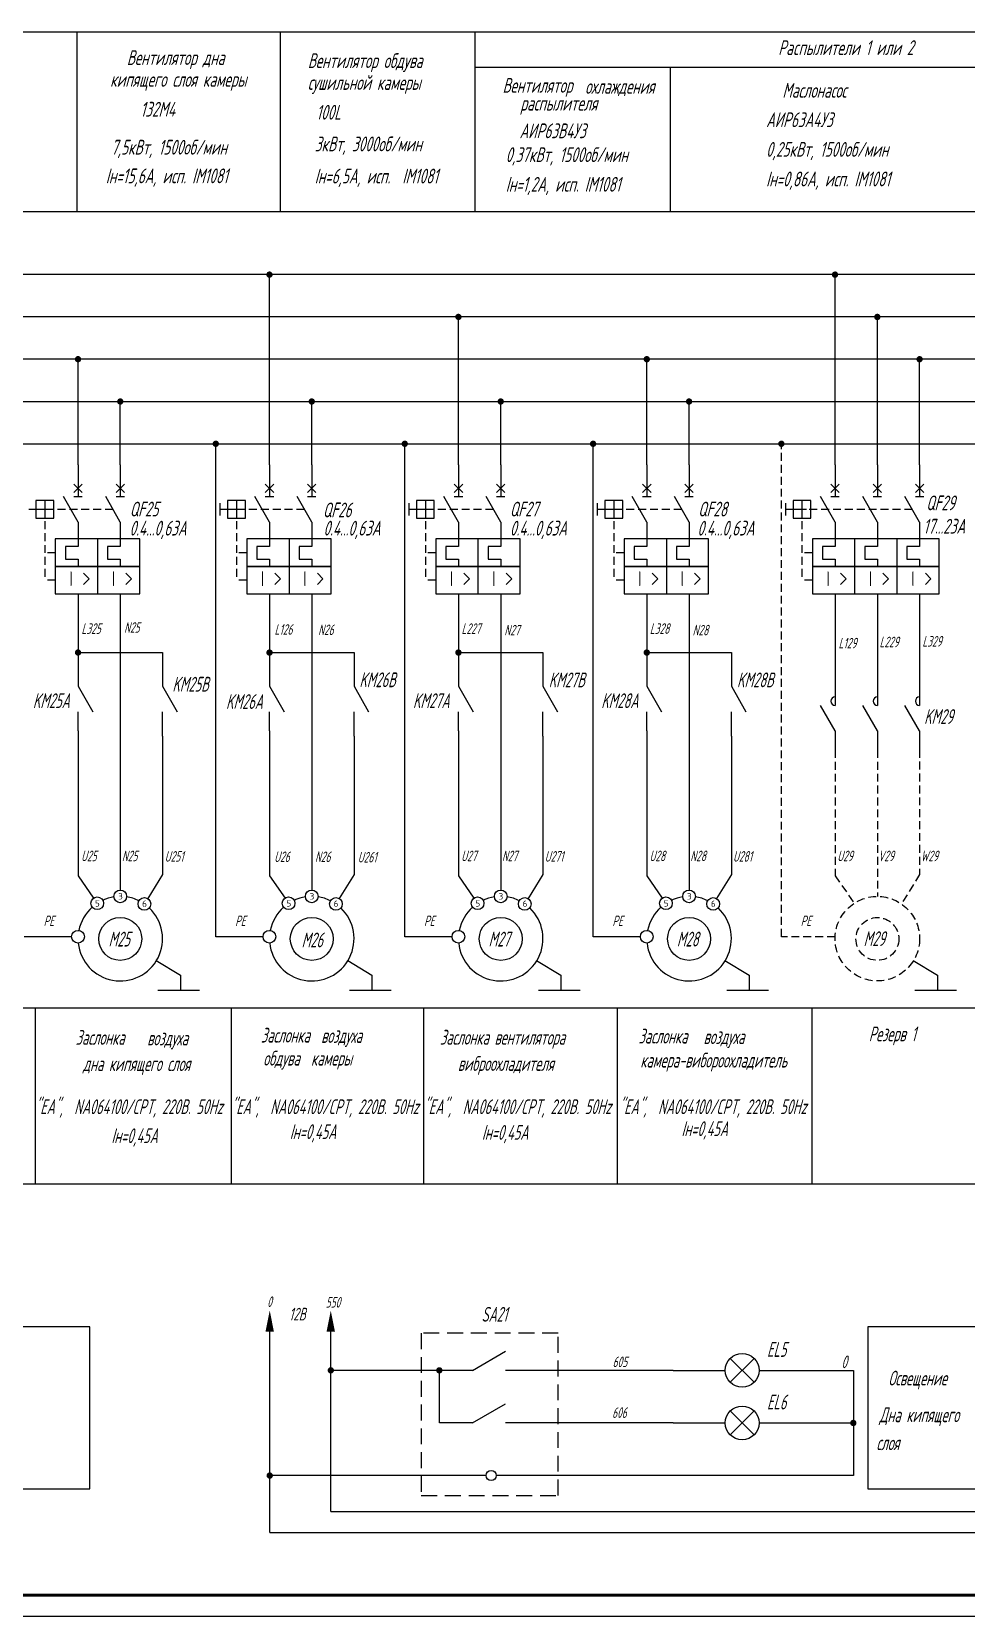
# Model space of a CAD drawing. Header units: millimetres. Extents: x 14016 to 19364, y 4274 to 5404.
# Drawn here: x 15629.6 to 15850.7, y 4273.6 to 4648.3 of the extents above; entities that cross this region are included whole.
import ezdxf

# ---------------------------------------------------------------- set-up
doc = ezdxf.new("R2010")
doc.units = ezdxf.units.MM
doc.header["$LTSCALE"] = 15
for name, pattern in [('HIDDEN', [0.375, 0.25, -0.125]), ('HIDDEN2', [0.1875, 0.125, -0.0625]), ('K5LT_BASIC', [0])]:
    doc.linetypes.add(name, pattern=pattern)
doc.layers.add('0.35 TEXT', color=7, linetype='Continuous', lineweight=35)
doc.layers.add('LWT 0.6', color=7, linetype='Continuous', lineweight=50)
doc.layers.add('ШТРИХОВАЯ', color=7, linetype='HIDDEN')
doc.layers.add('ШТРИХОВАЯ 2', color=7, linetype='HIDDEN2')
doc.styles.add('33', font='gost.shx', dxfattribs={"width": 0.7, "oblique": 15, "height": 3.5})
doc.styles.add('34', font='gost.shx', dxfattribs={"width": 0.8, "oblique": 15, "height": 3.5})
doc.styles.add('OPIS', font='TXT.SHX', dxfattribs={"height": 1.5})

# ---------------------------------------------------------------- blocks, each defined once
blk = doc.blocks.new('Контактор 3 ф')
at = {"linetype": 'K5LT_BASIC'}
for p, q in [((0, 0), (0, -4.5)), ((10, 0), (10, -4.5)), ((20, 0), (20, -4.5)), ((0, -10.5), (-3.46, -4.5)), ((10, -10.5), (6.54, -4.5)), ((20, -10.5), (16.54, -4.5)), ((0, -10.5), (0, -15)), ((10, -10.5), (10, -15)), ((20, -10.5), (20, -15))]:
    blk.add_line(p, q, dxfattribs=at)
for centre in [(0, -3.5), (10, -3.5), (20, -3.5)]:
    blk.add_arc(centre, 1, 90, 270, dxfattribs=at)
blk = doc.blocks.new('QF+KK')
for p, q in [((0, 0), (0, -7.5)), ((10, 0), (10, -7.5)), ((20, 0), (20, -7.5)), ((-1, -6.54), (1, -4.54)), ((-1, -4.54), (1, -6.54)), ((9, -6.54), (11, -4.54)), ((9, -4.54), (11, -6.54)), ((19, -6.54), (21, -4.54)), ((19, -4.54), (21, -6.54)), ((-11.63, -11.98), (-11.63, -9.02)), ((-9.6, -10.5), (-11.63, -10.5)), ((-6.78, -10.5), (-9.95, -10.5)), ((-7.83, -8.38), (-7.83, -12.62)), ((0, -13.5), (-3.46, -7.5)), ((-1, -7.5), (1, -7.5)), ((10, -13.5), (6.54, -7.5)), ((9, -7.5), (11, -7.5)), ((20, -13.5), (16.54, -7.5)), ((19, -7.5), (21, -7.5)), ((0, -13.5), (0, -18)), ((10, -13.5), (10, -18)), ((20, -13.5), (20, -18)), ((0, -18), (0, -19.25)), ((4.62, -17.5), (4.62, -24)), ((10, -18), (10, -19.25)), ((14.62, -17.5), (14.62, -24)), ((20, -18), (20, -19.25)), ((0, -19.25), (-3, -19.25)), ((-3, -19.25), (-3, -22.25)), ((-3, -22.25), (0, -22.25)), ((0, -22.25), (0, -24)), ((10, -19.25), (7, -19.25)), ((7, -19.25), (7, -22.25)), ((7, -22.25), (10, -22.25)), ((10, -22.25), (10, -24)), ((20, -19.25), (17, -19.25)), ((17, -19.25), (17, -22.25)), ((17, -22.25), (20, -22.25)), ((20, -22.25), (20, -24)), ((1.29, -25.61), (2.6, -26.93)), ((4.62, -24), (4.62, -30.5)), ((11.31, -25.61), (12.63, -26.93)), ((14.62, -24), (14.62, -30.5)), ((21.37, -25.61), (22.68, -26.93)), ((2.6, -26.93), (1.29, -28.24)), ((12.63, -26.93), (11.31, -28.24)), ((22.68, -26.93), (21.37, -28.24)), ((0, -30.5), (0, -38)), ((10, -30.5), (10, -38)), ((20, -30.5), (20, -38))]:
    blk.add_line(p, q)
for points in [[(-9.95, -12.62), (-5.71, -12.62), (-5.71, -8.38), (-9.95, -8.38)], [(-5.38, -24), (24.62, -24), (24.62, -17.5), (-5.38, -17.5)], [(-5.38, -30.5), (24.62, -30.5), (24.62, -24), (-5.38, -24)]]:
    blk.add_lwpolyline(points, close=True)
at = {"layer": 'ШТРИХОВАЯ 2'}
for p, q in [((18.27, -10.5), (-7.83, -10.5)), ((-7.83, -10.5), (-7.83, -27.25)), ((-5.38, -20.75), (-7.83, -20.75)), ((-5.38, -27.25), (-7.83, -27.25))]:
    blk.add_line(p, q, dxfattribs=at)
at = {"layer": '0.35 TEXT', "style": '34', "width": 0.75}
for p in [(-2, -28.65), (8.03, -28.65), (18.08, -28.65)]:
    blk.add_text('I ', height=3.5, dxfattribs=at).set_placement(p)

msp = doc.modelspace()

# ---------------------------------------------------------------- linework, layer by layer
for p, q in [((15274.54, 4648.25, -0.02), (16440.32, 4648.25, -0.02)), ((15640.34, 4648.25, -0.02), (15640.34, 4605.73, -0.02)), ((15688.45, 4648.25, -0.02), (15688.45, 4605.73, -0.02)), ((15734.47, 4648.25, -0.02), (15734.47, 4605.73, -0.02)), ((15734.47, 4639.86, -0.02), (15932.95, 4639.86, -0.02)), ((15780.66, 4639.86, -0.02), (15780.66, 4605.73, -0.02)), ((15274.54, 4605.73, -0.02), (16440.32, 4605.73, -0.02)), ((16345.44, 4590.81, -0.02), (15242.36, 4590.81, -0.02)), ((16455.42, 4590.81, -0.02), (15302.16, 4590.81, -0.02)), ((15685.9, 4545.81, -0.02), (15685.9, 4590.81, -0.02)), ((15819.7, 4545.81, -0.02), (15819.69, 4590.81, -0.02)), ((16345.44, 4580.81, -0.02), (15242.36, 4580.81, -0.02)), ((16455.42, 4580.81, -0.02), (15302.16, 4580.81, -0.02)), ((15730.6, 4545.81, -0.02), (15730.59, 4580.81, -0.02)), ((15829.7, 4545.81, -0.02), (15829.7, 4580.81, -0.02)), ((16345.44, 4570.81, -0.02), (15242.36, 4570.81, -0.02)), ((16455.42, 4570.81, -0.02), (15302.16, 4570.81, -0.02)), ((15640.61, 4545.81, -0.02), (15640.6, 4570.81, -0.02)), ((15775.16, 4545.81, -0.02), (15775.15, 4570.81, -0.02)), ((15775.16, 4545.81, -0.02), (15775.15, 4570.81, -0.02)), ((15839.7, 4545.81, -0.02), (15839.7, 4570.81, -0.02)), ((15242.36, 4560.81, -0.02), (16345.44, 4560.81, -0.02)), ((15302.16, 4560.81, -0.02), (16455.42, 4560.81, -0.02)), ((15650.61, 4545.81, -0.02), (15650.61, 4560.81, -0.02)), ((15695.9, 4545.81, -0.02), (15695.9, 4560.81, -0.02)), ((15740.6, 4545.81, -0.02), (15740.6, 4560.81, -0.02)), ((15785.16, 4545.81, -0.02), (15785.16, 4560.81, -0.02)), ((15785.16, 4545.81, -0.02), (15785.16, 4560.81, -0.02)), ((15242.36, 4550.81, -0.02), (16343.19, 4550.81, -0.02)), ((15312.99, 4550.81, -0.02), (16455.42, 4550.81, -0.02)), ((15673.2, 4434.26, -0.02), (15673.2, 4551.19, -0.02)), ((15717.9, 4434.26, -0.02), (15717.9, 4551.19, -0.02)), ((15762.45, 4434.26, -0.02), (15762.45, 4551.19, -0.02)), ((15762.45, 4434.26, -0.02), (15762.45, 4551.19, -0.02)), ((15640.61, 4545.81, -0.02), (15640.61, 4538.31, -0.02)), ((15640.61, 4545.81, -0.02), (15640.61, 4538.31, -0.02)), ((15650.61, 4545.81, -0.02), (15650.61, 4538.31, -0.02)), ((15650.61, 4545.81, -0.02), (15650.61, 4538.31, -0.02)), ((15685.9, 4545.81, -0.02), (15685.9, 4538.31, -0.02)), ((15685.9, 4545.81, -0.02), (15685.9, 4538.31, -0.02)), ((15695.9, 4545.81, -0.02), (15695.9, 4538.31, -0.02)), ((15695.9, 4545.81, -0.02), (15695.9, 4538.31, -0.02)), ((15730.6, 4545.81, -0.02), (15730.6, 4538.31, -0.02)), ((15730.6, 4545.81, -0.02), (15730.6, 4538.31, -0.02)), ((15740.6, 4545.81, -0.02), (15740.6, 4538.31, -0.02)), ((15740.6, 4545.81, -0.02), (15740.6, 4538.31, -0.02)), ((15775.16, 4545.81, -0.02), (15775.16, 4538.31, -0.02)), ((15775.16, 4545.81, -0.02), (15775.16, 4538.31, -0.02)), ((15775.16, 4545.81, -0.02), (15775.16, 4538.31, -0.02)), ((15775.16, 4545.81, -0.02), (15775.16, 4538.31, -0.02)), ((15785.16, 4545.81, -0.02), (15785.16, 4538.31, -0.02)), ((15785.16, 4545.81, -0.02), (15785.16, 4538.31, -0.02)), ((15785.16, 4545.81, -0.02), (15785.16, 4538.31, -0.02)), ((15785.16, 4545.81, -0.02), (15785.16, 4538.31, -0.02)), ((15819.7, 4545.81, -0.02), (15819.7, 4538.31, -0.02)), ((15829.7, 4545.81, -0.02), (15829.7, 4538.31, -0.02)), ((15839.7, 4545.81, -0.02), (15839.7, 4538.31, -0.02)), ((15640.61, 4532.31, -0.02), (15637.15, 4538.31, -0.02)), ((15639.61, 4539.27, -0.02), (15641.61, 4541.27, -0.02)), ((15639.61, 4541.27, -0.02), (15641.61, 4539.27, -0.02)), ((15639.61, 4538.31, -0.02), (15641.61, 4538.31, -0.02)), ((15650.61, 4532.31, -0.02), (15647.15, 4538.31, -0.02)), ((15649.61, 4539.27, -0.02), (15651.61, 4541.27, -0.02)), ((15649.61, 4541.27, -0.02), (15651.61, 4539.27, -0.02)), ((15649.61, 4538.31, -0.02), (15651.61, 4538.31, -0.02)), ((15685.9, 4532.31, -0.02), (15682.44, 4538.31, -0.02)), ((15684.9, 4539.27, -0.02), (15686.9, 4541.27, -0.02)), ((15684.9, 4541.27, -0.02), (15686.9, 4539.27, -0.02)), ((15684.9, 4538.31, -0.02), (15686.9, 4538.31, -0.02)), ((15695.9, 4532.31, -0.02), (15692.44, 4538.31, -0.02)), ((15694.9, 4539.27, -0.02), (15696.9, 4541.27, -0.02)), ((15694.9, 4541.27, -0.02), (15696.9, 4539.27, -0.02)), ((15694.9, 4538.31, -0.02), (15696.9, 4538.31, -0.02)), ((15730.6, 4532.31, -0.02), (15727.14, 4538.31, -0.02)), ((15729.6, 4539.27, -0.02), (15731.6, 4541.27, -0.02)), ((15729.6, 4541.27, -0.02), (15731.6, 4539.27, -0.02)), ((15729.6, 4538.31, -0.02), (15731.6, 4538.31, -0.02)), ((15740.6, 4532.31, -0.02), (15737.14, 4538.31, -0.02)), ((15739.6, 4539.27, -0.02), (15741.6, 4541.27, -0.02)), ((15739.6, 4541.27, -0.02), (15741.6, 4539.27, -0.02)), ((15739.6, 4538.31, -0.02), (15741.6, 4538.31, -0.02)), ((15775.16, 4532.31, -0.02), (15771.7, 4538.31, -0.02)), ((15775.16, 4532.31, -0.02), (15771.7, 4538.31, -0.02)), ((15774.16, 4539.27, -0.02), (15776.16, 4541.27, -0.02)), ((15774.16, 4541.27, -0.02), (15776.16, 4539.27, -0.02)), ((15774.16, 4539.27, -0.02), (15776.16, 4541.27, -0.02)), ((15774.16, 4541.27, -0.02), (15776.16, 4539.27, -0.02)), ((15774.16, 4538.31, -0.02), (15776.16, 4538.31, -0.02)), ((15774.16, 4538.31, -0.02), (15776.16, 4538.31, -0.02)), ((15785.16, 4532.31, -0.02), (15781.7, 4538.31, -0.02)), ((15785.16, 4532.31, -0.02), (15781.7, 4538.31, -0.02)), ((15784.16, 4539.27, -0.02), (15786.16, 4541.27, -0.02)), ((15784.16, 4541.27, -0.02), (15786.16, 4539.27, -0.02)), ((15784.16, 4539.27, -0.02), (15786.16, 4541.27, -0.02)), ((15784.16, 4541.27, -0.02), (15786.16, 4539.27, -0.02)), ((15784.16, 4538.31, -0.02), (15786.16, 4538.31, -0.02)), ((15784.16, 4538.31, -0.02), (15786.16, 4538.31, -0.02)), ((15631.01, 4535.31, -0.02), (15628.98, 4535.31, -0.02)), ((15633.83, 4535.31, -0.02), (15630.66, 4535.31, -0.02)), ((15632.78, 4537.43, -0.02), (15632.78, 4533.2, -0.02)), ((15674.27, 4533.83, -0.02), (15674.27, 4536.8, -0.02)), ((15676.31, 4535.31, -0.02), (15674.27, 4535.31, -0.02)), ((15679.13, 4535.31, -0.02), (15675.95, 4535.31, -0.02)), ((15678.07, 4537.43, -0.02), (15678.07, 4533.2, -0.02)), ((15718.97, 4533.83, -0.02), (15718.97, 4536.8, -0.02)), ((15721.01, 4535.31, -0.02), (15718.97, 4535.31, -0.02)), ((15723.83, 4535.31, -0.02), (15720.65, 4535.31, -0.02)), ((15722.77, 4537.43, -0.02), (15722.77, 4533.2, -0.02)), ((15763.53, 4533.83, -0.02), (15763.53, 4536.8, -0.02)), ((15763.53, 4533.83, -0.02), (15763.53, 4536.8, -0.02)), ((15765.56, 4535.31, -0.02), (15763.53, 4535.31, -0.02)), ((15765.56, 4535.31, -0.02), (15763.53, 4535.31, -0.02)), ((15768.38, 4535.31, -0.02), (15765.21, 4535.31, -0.02)), ((15768.38, 4535.31, -0.02), (15765.21, 4535.31, -0.02)), ((15767.33, 4537.43, -0.02), (15767.33, 4533.2, -0.02)), ((15767.33, 4537.43, -0.02), (15767.33, 4533.2, -0.02)), ((15640.61, 4532.31, -0.02), (15640.61, 4527.81, -0.02)), ((15650.61, 4532.31, -0.02), (15650.61, 4527.81, -0.02)), ((15685.9, 4532.31, -0.02), (15685.9, 4527.81, -0.02)), ((15695.9, 4532.31, -0.02), (15695.9, 4527.81, -0.02)), ((15730.6, 4532.31, -0.02), (15730.6, 4527.81, -0.02)), ((15740.6, 4532.31, -0.02), (15740.6, 4527.81, -0.02)), ((15775.16, 4532.31, -0.02), (15775.16, 4527.81, -0.02)), ((15775.16, 4532.31, -0.02), (15775.16, 4527.81, -0.02)), ((15785.16, 4532.31, -0.02), (15785.16, 4527.81, -0.02)), ((15785.16, 4532.31, -0.02), (15785.16, 4527.81, -0.02)), ((15640.61, 4526.56, -0.02), (15637.61, 4526.56, -0.02)), ((15637.61, 4526.56, -0.02), (15637.61, 4523.56, -0.02)), ((15640.61, 4527.81, -0.02), (15640.61, 4526.56, -0.02)), ((15645.23, 4528.31, -0.02), (15645.23, 4521.81, -0.02)), ((15650.61, 4526.56, -0.02), (15647.61, 4526.56, -0.02)), ((15647.61, 4526.56, -0.02), (15647.61, 4523.56, -0.02)), ((15650.61, 4527.81, -0.02), (15650.61, 4526.56, -0.02)), ((15685.9, 4526.56, -0.02), (15682.9, 4526.56, -0.02)), ((15682.9, 4526.56, -0.02), (15682.9, 4523.56, -0.02)), ((15685.9, 4527.81, -0.02), (15685.9, 4526.56, -0.02)), ((15690.53, 4528.31, -0.02), (15690.53, 4521.81, -0.02)), ((15695.9, 4526.56, -0.02), (15692.9, 4526.56, -0.02)), ((15692.9, 4526.56, -0.02), (15692.9, 4523.56, -0.02)), ((15695.9, 4527.81, -0.02), (15695.9, 4526.56, -0.02)), ((15730.6, 4526.56, -0.02), (15727.6, 4526.56, -0.02)), ((15727.6, 4526.56, -0.02), (15727.6, 4523.56, -0.02)), ((15730.6, 4527.81, -0.02), (15730.6, 4526.56, -0.02)), ((15735.22, 4528.31, -0.02), (15735.22, 4521.81, -0.02)), ((15740.6, 4526.56, -0.02), (15737.6, 4526.56, -0.02)), ((15737.6, 4526.56, -0.02), (15737.6, 4523.56, -0.02)), ((15740.6, 4527.81, -0.02), (15740.6, 4526.56, -0.02)), ((15775.16, 4526.56, -0.02), (15772.16, 4526.56, -0.02)), ((15772.16, 4526.56, -0.02), (15772.16, 4523.56, -0.02)), ((15775.16, 4526.56, -0.02), (15772.16, 4526.56, -0.02)), ((15772.16, 4526.56, -0.02), (15772.16, 4523.56, -0.02)), ((15775.16, 4527.81, -0.02), (15775.16, 4526.56, -0.02)), ((15775.16, 4527.81, -0.02), (15775.16, 4526.56, -0.02)), ((15779.78, 4528.31, -0.02), (15779.78, 4521.81, -0.02)), ((15779.78, 4528.31, -0.02), (15779.78, 4521.81, -0.02)), ((15785.16, 4526.56, -0.02), (15782.16, 4526.56, -0.02)), ((15782.16, 4526.56, -0.02), (15782.16, 4523.56, -0.02)), ((15785.16, 4526.56, -0.02), (15782.16, 4526.56, -0.02)), ((15782.16, 4526.56, -0.02), (15782.16, 4523.56, -0.02)), ((15785.16, 4527.81, -0.02), (15785.16, 4526.56, -0.02)), ((15785.16, 4527.81, -0.02), (15785.16, 4526.56, -0.02)), ((15637.61, 4523.56, -0.02), (15640.61, 4523.56, -0.02)), ((15640.61, 4523.56, -0.02), (15640.61, 4521.81, -0.02)), ((15647.61, 4523.56, -0.02), (15650.61, 4523.56, -0.02)), ((15650.61, 4523.56, -0.02), (15650.61, 4521.81, -0.02)), ((15682.9, 4523.56, -0.02), (15685.9, 4523.56, -0.02)), ((15685.9, 4523.56, -0.02), (15685.9, 4521.81, -0.02)), ((15692.9, 4523.56, -0.02), (15695.9, 4523.56, -0.02)), ((15695.9, 4523.56, -0.02), (15695.9, 4521.81, -0.02)), ((15727.6, 4523.56, -0.02), (15730.6, 4523.56, -0.02)), ((15730.6, 4523.56, -0.02), (15730.6, 4521.81, -0.02)), ((15737.6, 4523.56, -0.02), (15740.6, 4523.56, -0.02)), ((15740.6, 4523.56, -0.02), (15740.6, 4521.81, -0.02)), ((15772.16, 4523.56, -0.02), (15775.16, 4523.56, -0.02)), ((15772.16, 4523.56, -0.02), (15775.16, 4523.56, -0.02)), ((15775.16, 4523.56, -0.02), (15775.16, 4521.81, -0.02)), ((15775.16, 4523.56, -0.02), (15775.16, 4521.81, -0.02)), ((15782.16, 4523.56, -0.02), (15785.16, 4523.56, -0.02)), ((15782.16, 4523.56, -0.02), (15785.16, 4523.56, -0.02)), ((15785.16, 4523.56, -0.02), (15785.16, 4521.81, -0.02)), ((15785.16, 4523.56, -0.02), (15785.16, 4521.81, -0.02)), ((15641.9, 4520.2, -0.02), (15643.21, 4518.89, -0.02)), ((15643.21, 4518.89, -0.02), (15641.9, 4517.57, -0.02)), ((15645.23, 4521.81, -0.02), (15645.23, 4515.31, -0.02)), ((15651.92, 4520.2, -0.02), (15653.24, 4518.89, -0.02)), ((15653.24, 4518.89, -0.02), (15651.92, 4517.57, -0.02)), ((15687.19, 4520.2, -0.02), (15688.51, 4518.89, -0.02)), ((15688.51, 4518.89, -0.02), (15687.19, 4517.57, -0.02)), ((15690.53, 4521.81, -0.02), (15690.53, 4515.31, -0.02)), ((15697.22, 4520.2, -0.02), (15698.53, 4518.89, -0.02)), ((15698.53, 4518.89, -0.02), (15697.22, 4517.57, -0.02)), ((15731.89, 4520.2, -0.02), (15733.2, 4518.89, -0.02)), ((15733.2, 4518.89, -0.02), (15731.89, 4517.57, -0.02)), ((15735.22, 4521.81, -0.02), (15735.22, 4515.31, -0.02)), ((15741.91, 4520.2, -0.02), (15743.23, 4518.89, -0.02)), ((15743.23, 4518.89, -0.02), (15741.91, 4517.57, -0.02)), ((15776.45, 4520.2, -0.02), (15777.76, 4518.89, -0.02)), ((15776.45, 4520.2, -0.02), (15777.76, 4518.89, -0.02)), ((15777.76, 4518.89, -0.02), (15776.45, 4517.57, -0.02)), ((15777.76, 4518.89, -0.02), (15776.45, 4517.57, -0.02)), ((15779.78, 4521.81, -0.02), (15779.78, 4515.31, -0.02)), ((15779.78, 4521.81, -0.02), (15779.78, 4515.31, -0.02)), ((15786.47, 4520.2, -0.02), (15787.78, 4518.89, -0.02)), ((15786.47, 4520.2, -0.02), (15787.78, 4518.89, -0.02)), ((15787.78, 4518.89, -0.02), (15786.47, 4517.57, -0.02)), ((15787.78, 4518.89, -0.02), (15786.47, 4517.57, -0.02)), ((15640.61, 4515.31, -0.02), (15640.61, 4493.46, -0.02)), ((15640.61, 4515.31, -0.02), (15640.61, 4507.81, -0.02)), ((15650.61, 4515.31, -0.02), (15650.61, 4478.43, -0.02)), ((15650.61, 4515.31, -0.02), (15650.61, 4507.81, -0.02)), ((15685.9, 4515.31, -0.02), (15685.9, 4493.46, -0.02)), ((15685.9, 4515.31, -0.02), (15685.9, 4507.81, -0.02)), ((15695.9, 4515.31, -0.02), (15695.9, 4478.43, -0.02)), ((15695.9, 4515.31, -0.02), (15695.9, 4507.81, -0.02)), ((15730.6, 4515.31, -0.02), (15730.6, 4493.46, -0.02)), ((15730.6, 4515.31, -0.02), (15730.6, 4507.81, -0.02)), ((15740.6, 4515.31, -0.02), (15740.6, 4478.43, -0.02)), ((15740.6, 4515.31, -0.02), (15740.6, 4507.81, -0.02)), ((15775.16, 4515.31, -0.02), (15775.16, 4493.46, -0.02)), ((15775.16, 4515.31, -0.02), (15775.16, 4507.81, -0.02)), ((15775.16, 4515.31, -0.02), (15775.16, 4493.46, -0.02)), ((15775.16, 4515.31, -0.02), (15775.16, 4507.81, -0.02)), ((15785.16, 4515.31, -0.02), (15785.16, 4478.43, -0.02)), ((15785.16, 4515.31, -0.02), (15785.16, 4507.81, -0.02)), ((15785.16, 4515.31, -0.02), (15785.16, 4478.43, -0.02)), ((15785.16, 4515.31, -0.02), (15785.16, 4507.81, -0.02)), ((15819.7, 4515.31, -0.02), (15819.7, 4493.46, -0.02)), ((15829.7, 4515.31, -0.02), (15829.7, 4493.46, -0.02)), ((15839.7, 4515.31, -0.02), (15839.7, 4493.46, -0.02)), ((15640.61, 4501.45, -0.02), (15660.61, 4501.45, -0.02)), ((15660.61, 4501.45, -0.02), (15660.61, 4493.46, -0.02)), ((15685.9, 4501.45, -0.02), (15705.9, 4501.45, -0.02)), ((15705.9, 4501.45, -0.02), (15705.9, 4493.46, -0.02)), ((15730.6, 4501.45, -0.02), (15750.6, 4501.45, -0.02)), ((15750.6, 4501.45, -0.02), (15750.6, 4493.46, -0.02)), ((15775.16, 4501.45, -0.02), (15795.16, 4501.45, -0.02)), ((15795.16, 4501.45, -0.02), (15795.16, 4493.46, -0.02)), ((15795.16, 4497.52, -0.02), (15795.16, 4493.46, -0.02)), ((15640.61, 4478.42, -0.02), (15640.61, 4448.69, -0.02)), ((15650.61, 4478.43, -0.02), (15650.61, 4445.29, -0.02)), ((15660.61, 4478.46, -0.02), (15660.61, 4448.96, -0.02)), ((15685.9, 4478.42, -0.02), (15685.9, 4448.69, -0.02)), ((15695.9, 4478.43, -0.02), (15695.9, 4445.29, -0.02)), ((15705.9, 4478.46, -0.02), (15705.9, 4448.96, -0.02)), ((15730.6, 4478.42, -0.02), (15730.6, 4448.69, -0.02)), ((15740.6, 4478.43, -0.02), (15740.6, 4445.29, -0.02)), ((15750.6, 4478.46, -0.02), (15750.6, 4448.96, -0.02)), ((15775.16, 4478.42, -0.02), (15775.16, 4448.69, -0.02)), ((15775.16, 4478.42, -0.02), (15775.16, 4448.69, -0.02)), ((15785.16, 4478.43, -0.02), (15785.16, 4445.29, -0.02)), ((15785.16, 4478.43, -0.02), (15785.16, 4445.29, -0.02)), ((15795.16, 4478.46, -0.02), (15795.16, 4448.96, -0.02)), ((15795.16, 4478.46, -0.02), (15795.16, 4448.96, -0.02)), ((15640.61, 4448.69, -0.02), (15644.28, 4443.39, -0.02)), ((15660.61, 4448.96, -0.02), (15657.1, 4443.28, -0.02)), ((15685.9, 4448.69, -0.02), (15689.58, 4443.39, -0.02)), ((15705.9, 4448.96, -0.02), (15702.39, 4443.28, -0.02)), ((15730.6, 4448.69, -0.02), (15734.27, 4443.39, -0.02)), ((15750.6, 4448.96, -0.02), (15747.09, 4443.28, -0.02)), ((15775.16, 4448.69, -0.02), (15778.83, 4443.39, -0.02)), ((15775.16, 4448.69, -0.02), (15778.83, 4443.39, -0.02)), ((15795.16, 4448.96, -0.02), (15791.64, 4443.28, -0.02)), ((15795.16, 4448.96, -0.02), (15791.64, 4443.28, -0.02)), ((15639.1, 4434.26, -0.02), (15627.9, 4434.26, -0.02)), ((15684.39, 4434.26, -0.02), (15673.2, 4434.26, -0.02)), ((15729.09, 4434.26, -0.02), (15717.9, 4434.26, -0.02)), ((15773.65, 4434.26, -0.02), (15762.45, 4434.26, -0.02)), ((16133.71, 4417.38, -0.02), (15247.49, 4417.38, -0.02)), ((15630.44, 4417.38, -0.02), (15630.44, 4375.72, -0.02)), ((15676.81, 4417.38, -0.02), (15676.81, 4375.72, -0.02)), ((15722.34, 4417.38, -0.02), (15722.34, 4375.72, -0.02)), ((15768.12, 4417.38, -0.02), (15768.12, 4375.72, -0.02)), ((15814.19, 4417.38, -0.02), (15814.19, 4375.72, -0.02)), ((16133.71, 4375.72, -0.02), (15247.49, 4375.72, -0.02)), ((15685.95, 4306.84, -0.02), (15685.95, 4340.85, -0.02)), ((15700.4, 4298.32, -0.02), (15700.4, 4340.84, -0.02)), ((15733.94, 4331.72, -0.02), (15741.73, 4336.22, -0.02)), ((15700.4, 4333.84, -0.02), (15700.4, 4333.84, -0.02)), ((15733.94, 4331.72, -0.02), (15700.4, 4331.72, -0.02)), ((15726.08, 4331.72, -0.02), (15726.08, 4331.72, -0.02)), ((15726.08, 4319.28, -0.02), (15726.08, 4331.72, -0.02)), ((15781.43, 4331.72, -0.02), (15741.73, 4331.72, -0.02)), ((15781.43, 4331.72, -0.02), (15793.73, 4331.72, -0.02)), ((15800.57, 4334.55, -0.02), (15794.9, 4328.9, -0.02)), ((15800.57, 4334.55, -0.02), (15794.9, 4328.9, -0.02)), ((15800.56, 4328.89, -0.02), (15794.91, 4334.55, -0.02)), ((15800.56, 4328.89, -0.02), (15794.91, 4334.55, -0.02)), ((15801.73, 4331.72, -0.02), (15824.02, 4331.72, -0.02)), ((15824.02, 4331.72, -0.02), (15824.02, 4306.84, -0.02)), ((15733.94, 4319.28, -0.02), (15741.73, 4323.78, -0.02)), ((15800.57, 4322.11, -0.02), (15794.9, 4316.46, -0.02)), ((15800.57, 4322.11, -0.02), (15794.9, 4316.46, -0.02)), ((15800.56, 4316.45, -0.02), (15794.91, 4322.11, -0.02)), ((15800.56, 4316.45, -0.02), (15794.91, 4322.11, -0.02)), ((15733.94, 4319.28, -0.02), (15726.08, 4319.28, -0.02)), ((15781.43, 4319.28, -0.02), (15741.73, 4319.28, -0.02)), ((15781.43, 4319.28, -0.02), (15793.73, 4319.28, -0.02)), ((15801.73, 4319.28, -0.02), (15824.02, 4319.28, -0.02)), ((15737.12, 4306.84, -0.02), (15685.95, 4306.84, -0.02)), ((15685.95, 4293.35, -0.02), (15685.95, 4306.84, -0.02)), ((15824.02, 4306.84, -0.02), (15739.53, 4306.84, -0.02)), ((15216, 4273.56, -0.02), (16477, 4273.56, -0.02))]:
    msp.add_line(p, q)
at = {"linetype": 'K5LT_BASIC'}
for p, q in [((15640.61, 4493.46, -0.02), (15644.07, 4487.46, -0.02)), ((15660.61, 4493.46, -0.02), (15664.07, 4487.46, -0.02)), ((15685.9, 4493.46, -0.02), (15689.36, 4487.46, -0.02)), ((15705.9, 4493.46, -0.02), (15709.36, 4487.46, -0.02)), ((15730.6, 4493.46, -0.02), (15734.06, 4487.46, -0.02)), ((15750.6, 4493.46, -0.02), (15754.06, 4487.46, -0.02)), ((15775.16, 4493.46, -0.02), (15778.62, 4487.46, -0.02)), ((15775.16, 4493.46, -0.02), (15778.62, 4487.46, -0.02)), ((15795.16, 4493.46, -0.02), (15798.62, 4487.46, -0.02)), ((15795.16, 4493.46, -0.02), (15798.62, 4487.46, -0.02)), ((15640.61, 4482.96, -0.02), (15640.61, 4487.46, -0.02)), ((15660.61, 4481.68, -0.02), (15660.61, 4487.46, -0.02)), ((15685.9, 4482.96, -0.02), (15685.9, 4487.46, -0.02)), ((15705.9, 4481.68, -0.02), (15705.9, 4487.46, -0.02)), ((15730.6, 4482.96, -0.02), (15730.6, 4487.46, -0.02)), ((15750.6, 4481.68, -0.02), (15750.6, 4487.46, -0.02)), ((15775.16, 4482.96, -0.02), (15775.16, 4487.46, -0.02)), ((15775.16, 4482.96, -0.02), (15775.16, 4487.46, -0.02)), ((15795.16, 4481.68, -0.02), (15795.16, 4487.46, -0.02)), ((15795.16, 4481.68, -0.02), (15795.16, 4487.46, -0.02)), ((15640.61, 4482.96, -0.02), (15640.61, 4478.46, -0.02)), ((15660.61, 4481.68, -0.02), (15660.61, 4478.46, -0.02)), ((15685.9, 4482.96, -0.02), (15685.9, 4478.46, -0.02)), ((15705.9, 4481.68, -0.02), (15705.9, 4478.46, -0.02)), ((15730.6, 4482.96, -0.02), (15730.6, 4478.46, -0.02)), ((15750.6, 4481.68, -0.02), (15750.6, 4478.46, -0.02)), ((15775.16, 4482.96, -0.02), (15775.16, 4478.46, -0.02)), ((15775.16, 4482.96, -0.02), (15775.16, 4478.46, -0.02)), ((15795.16, 4481.68, -0.02), (15795.16, 4478.46, -0.02)), ((15795.16, 4481.68, -0.02), (15795.16, 4478.46, -0.02))]:
    msp.add_line(p, q, dxfattribs=at)
at = {"linetype": 'Continuous'}
for p, q in [((15659.1, 4428.67, -0.02), (15664.86, 4425.15, -0.02)), ((15664.86, 4425.15, -0.02), (15664.86, 4421.64, -0.02)), ((15704.4, 4428.67, -0.02), (15710.15, 4425.15, -0.02)), ((15710.15, 4425.15, -0.02), (15710.15, 4421.64, -0.02)), ((15749.09, 4428.67, -0.02), (15754.85, 4425.15, -0.02)), ((15754.85, 4425.15, -0.02), (15754.85, 4421.64, -0.02)), ((15793.65, 4428.67, -0.02), (15799.41, 4425.15, -0.02)), ((15793.65, 4428.67, -0.02), (15799.41, 4425.15, -0.02)), ((15799.41, 4425.15, -0.02), (15799.41, 4421.64, -0.02)), ((15799.41, 4425.15, -0.02), (15799.41, 4421.64, -0.02)), ((15838.19, 4428.67, -0.02), (15843.94, 4425.15, -0.02)), ((15843.94, 4425.15, -0.02), (15843.94, 4421.64, -0.02)), ((15659.51, 4421.64, -0.02), (15669.38, 4421.64, -0.02)), ((15704.81, 4421.64, -0.02), (15714.67, 4421.64, -0.02)), ((15749.5, 4421.64, -0.02), (15759.37, 4421.64, -0.02)), ((15794.06, 4421.64, -0.02), (15803.93, 4421.64, -0.02)), ((15794.06, 4421.64, -0.02), (15803.93, 4421.64, -0.02)), ((15838.6, 4421.64, -0.02), (15848.46, 4421.64, -0.02))]:
    msp.add_line(p, q, dxfattribs=at)
at = {"color": 0}
for p, q in [((15700.4, 4298.32, -0.02), (15907.76, 4298.32, -0.02)), ((15685.95, 4293.35, -0.02), (15893.31, 4293.35, -0.02))]:
    msp.add_line(p, q, dxfattribs=at)
at = {"const_width": 0.75, "elevation": -0.02}
for points in [[(15685.52, 4590.81, 1), (15686.27, 4590.81, 1)], [(15819.31, 4590.81, 1), (15820.06, 4590.81, 1)], [(15730.22, 4580.81, 1), (15730.97, 4580.81, 1)], [(15829.32, 4580.81, 1), (15830.07, 4580.81, 1)], [(15640.23, 4570.81, 1), (15640.98, 4570.81, 1)], [(15774.78, 4570.81, 1), (15775.53, 4570.81, 1)], [(15774.78, 4570.81, 1), (15775.53, 4570.81, 1)], [(15839.32, 4570.81, 1), (15840.07, 4570.81, 1)], [(15650.23, 4560.81, 1), (15650.98, 4560.81, 1)], [(15695.53, 4560.81, 1), (15696.28, 4560.81, 1)], [(15740.23, 4560.81, 1), (15740.98, 4560.81, 1)], [(15784.78, 4560.81, 1), (15785.53, 4560.81, 1)], [(15784.78, 4560.81, 1), (15785.53, 4560.81, 1)], [(15672.82, 4550.81, 1), (15673.57, 4550.81, 1)], [(15717.52, 4550.81, 1), (15718.27, 4550.81, 1)], [(15762.08, 4550.81, 1), (15762.83, 4550.81, 1)], [(15762.08, 4550.81, 1), (15762.83, 4550.81, 1)], [(15806.62, 4550.81, 1), (15807.37, 4550.81, 1)], [(15640.23, 4501.45, -1), (15640.98, 4501.45, -1)], [(15685.53, 4501.45, -1), (15686.28, 4501.45, -1)], [(15730.23, 4501.45, -1), (15730.98, 4501.45, -1)], [(15774.78, 4501.45, -1), (15775.53, 4501.45, -1)], [(15774.78, 4501.45, -1), (15775.53, 4501.45, -1)], [(15700.03, 4331.72, 1), (15700.78, 4331.72, 1)], [(15725.7, 4331.72, 1), (15726.45, 4331.72, 1)], [(15823.64, 4319.28, 1), (15824.39, 4319.28, 1)], [(15685.58, 4306.84, 1), (15686.33, 4306.84, 1)]]:
    msp.add_lwpolyline(points, format="xyb", close=True, dxfattribs=at)
at = {"elevation": -0.02}
for points in [[(15630.66, 4533.2), (15634.9, 4533.2), (15634.9, 4537.43), (15630.66, 4537.43)], [(15675.95, 4533.2), (15680.19, 4533.2), (15680.19, 4537.43), (15675.95, 4537.43)], [(15720.65, 4533.2), (15724.89, 4533.2), (15724.89, 4537.43), (15720.65, 4537.43)], [(15765.21, 4533.2), (15769.45, 4533.2), (15769.45, 4537.43), (15765.21, 4537.43)], [(15765.21, 4533.2), (15769.45, 4533.2), (15769.45, 4537.43), (15765.21, 4537.43)], [(15635.23, 4521.81), (15655.23, 4521.81), (15655.23, 4528.31), (15635.23, 4528.31)], [(15680.53, 4521.81), (15700.53, 4521.81), (15700.53, 4528.31), (15680.53, 4528.31)], [(15725.22, 4521.81), (15745.22, 4521.81), (15745.22, 4528.31), (15725.22, 4528.31)], [(15769.78, 4521.81), (15789.78, 4521.81), (15789.78, 4528.31), (15769.78, 4528.31)], [(15769.78, 4521.81), (15789.78, 4521.81), (15789.78, 4528.31), (15769.78, 4528.31)], [(15635.23, 4515.31), (15655.23, 4515.31), (15655.23, 4521.81), (15635.23, 4521.81)], [(15680.53, 4515.31), (15700.53, 4515.31), (15700.53, 4521.81), (15680.53, 4521.81)], [(15725.22, 4515.31), (15745.22, 4515.31), (15745.22, 4521.81), (15725.22, 4521.81)], [(15769.78, 4515.31), (15789.78, 4515.31), (15789.78, 4521.81), (15769.78, 4521.81)], [(15769.78, 4515.31), (15789.78, 4515.31), (15789.78, 4521.81), (15769.78, 4521.81)], [(15612.6, 4303.71), (15643.39, 4303.71), (15643.39, 4341.99), (15612.6, 4341.99)], [(15827.42, 4303.71), (15858.21, 4303.71), (15858.21, 4341.99), (15827.42, 4341.99)]]:
    msp.add_lwpolyline(points, close=True, dxfattribs=at)
for points in [[(15685.95, 4340.85, 2, 0, 0), (15685.96, 4345.85, 0, 0, 0)], [(15700.4, 4340.84, 2, 0, 0), (15700.4, 4345.84, 0, 0, 0)]]:
    msp.add_lwpolyline(points, format="xyseb", dxfattribs=at)
for centre, radius in [((15650.61, 4443.79, -0.02), 1.5), ((15695.9, 4443.79, -0.02), 1.5), ((15740.6, 4443.79, -0.02), 1.5), ((15785.16, 4443.79, -0.02), 1.5), ((15785.16, 4443.79, -0.02), 1.5), ((15645.14, 4442.16, -0.02), 1.5), ((15656.31, 4442.01, -0.02), 1.5), ((15690.43, 4442.16, -0.02), 1.5), ((15701.6, 4442.01, -0.02), 1.5), ((15735.13, 4442.16, -0.02), 1.5), ((15746.3, 4442.01, -0.02), 1.5), ((15779.69, 4442.16, -0.02), 1.5), ((15779.69, 4442.16, -0.02), 1.5), ((15790.86, 4442.01, -0.02), 1.5), ((15790.86, 4442.01, -0.02), 1.5), ((15650.61, 4433.72, -0.02), 5.07), ((15695.9, 4433.72, -0.02), 5.07), ((15740.6, 4433.72, -0.02), 5.07), ((15785.16, 4433.72, -0.02), 5.07), ((15785.16, 4433.72, -0.02), 5.07), ((15640.6, 4434.26, -0.02), 1.5), ((15685.89, 4434.26, -0.02), 1.5), ((15730.59, 4434.26, -0.02), 1.5), ((15775.15, 4434.26, -0.02), 1.5), ((15797.73, 4331.72, -0.02), 4), ((15797.73, 4331.72, -0.02), 4), ((15797.73, 4319.28, -0.02), 4), ((15797.73, 4319.28, -0.02), 4), ((15738.33, 4306.84, -0.02), 1.2)]:
    msp.add_circle(centre, radius)
for centre, radius, start, end in [((15685.9, 4590.64, -0.02), 0.375, 0, 180), ((15685.9, 4590.64, -0.02), 0.375, 180, 0), ((15819.7, 4590.64, -0.02), 0.375, 0, 180), ((15819.7, 4590.64, -0.02), 0.375, 180, 0), ((15730.6, 4580.64, -0.02), 0.375, 0, 180), ((15730.6, 4580.64, -0.02), 0.375, 180, 0), ((15829.76, 4580.64, -0.02), 0.375, 0, 180), ((15829.76, 4580.64, -0.02), 0.375, 180, 0), ((15640.61, 4570.64, -0.02), 0.375, 0, 180), ((15640.61, 4570.64, -0.02), 0.375, 180, 0), ((15775.16, 4570.64, -0.02), 0.375, 0, 180), ((15775.16, 4570.64, -0.02), 0.375, 0, 180), ((15775.16, 4570.64, -0.02), 0.375, 180, 0), ((15775.16, 4570.64, -0.02), 0.375, 180, 0), ((15839.83, 4570.64, -0.02), 0.375, 0, 180), ((15839.83, 4570.64, -0.02), 0.375, 180, 0), ((15650.68, 4560.64, -0.02), 0.375, 0, 180), ((15650.68, 4560.64, -0.02), 0.375, 180, 0), ((15695.97, 4560.64, -0.02), 0.375, 0, 180), ((15695.97, 4560.64, -0.02), 0.375, 180, 0), ((15740.67, 4560.64, -0.02), 0.375, 0, 180), ((15740.67, 4560.64, -0.02), 0.375, 180, 0), ((15785.22, 4560.64, -0.02), 0.375, 0, 180), ((15785.22, 4560.64, -0.02), 0.375, 0, 180), ((15785.22, 4560.64, -0.02), 0.375, 180, 0), ((15785.22, 4560.64, -0.02), 0.375, 180, 0), ((15650.61, 4433.79, -0.02), 10, 185.927, 46.654), ((15650.61, 4433.79, -0.02), 10, 131.8044, 168.7424), ((15650.61, 4433.79, -0.02), 10, 98.6057, 114.5931), ((15650.61, 4433.79, -0.02), 10, 63.8653, 81.3943), ((15695.9, 4433.79, -0.02), 10, 185.927, 46.654), ((15695.9, 4433.79, -0.02), 10, 131.8044, 168.7424), ((15695.9, 4433.79, -0.02), 10, 98.6057, 114.5931), ((15695.9, 4433.79, -0.02), 10, 63.8653, 81.3943), ((15740.6, 4433.79, -0.02), 10, 185.927, 46.654), ((15740.6, 4433.79, -0.02), 10, 131.8044, 168.7424), ((15740.6, 4433.79, -0.02), 10, 98.6057, 114.5931), ((15740.6, 4433.79, -0.02), 10, 63.8653, 81.3943), ((15785.16, 4433.79, -0.02), 10, 185.927, 46.654), ((15785.16, 4433.79, -0.02), 10, 131.8044, 168.7424), ((15785.16, 4433.79, -0.02), 10, 98.6057, 114.5931), ((15785.16, 4433.79, -0.02), 10, 98.6057, 114.5931), ((15785.16, 4433.79, -0.02), 10, 63.8653, 81.3943), ((15785.16, 4433.79, -0.02), 10, 63.8653, 81.3943)]:
    msp.add_arc(centre, radius, start, end)
at = {"layer": 'LWT 0.6'}
msp.add_line((16472, 4278.56, -0.02), (15236, 4278.56, -0.02), dxfattribs=at)
at = {"layer": 'ШТРИХОВАЯ', "elevation": -0.02}
msp.add_lwpolyline([(15721.79, 4302.14), (15754.18, 4302.14), (15754.18, 4340.48), (15721.79, 4340.48)], close=True, dxfattribs=at)
at = {"layer": 'ШТРИХОВАЯ 2'}
for p, q in [((15806.99, 4434.26, -0.02), (15806.99, 4551.19, -0.02)), ((15648.88, 4535.31, -0.02), (15632.78, 4535.31, -0.02)), ((15632.78, 4535.31, -0.02), (15632.78, 4518.56, -0.02)), ((15694.17, 4535.31, -0.02), (15678.07, 4535.31, -0.02)), ((15678.07, 4535.31, -0.02), (15678.07, 4518.56, -0.02)), ((15738.87, 4535.31, -0.02), (15722.77, 4535.31, -0.02)), ((15722.77, 4535.31, -0.02), (15722.77, 4518.56, -0.02)), ((15783.43, 4535.31, -0.02), (15767.33, 4535.31, -0.02)), ((15767.33, 4535.31, -0.02), (15767.33, 4518.56, -0.02)), ((15783.43, 4535.31, -0.02), (15767.33, 4535.31, -0.02)), ((15767.33, 4535.31, -0.02), (15767.33, 4518.56, -0.02)), ((15635.23, 4525.06, -0.02), (15632.78, 4525.06, -0.02)), ((15680.53, 4525.06, -0.02), (15678.07, 4525.06, -0.02)), ((15725.22, 4525.06, -0.02), (15722.77, 4525.06, -0.02)), ((15769.78, 4525.06, -0.02), (15767.33, 4525.06, -0.02)), ((15769.78, 4525.06, -0.02), (15767.33, 4525.06, -0.02)), ((15635.23, 4518.56, -0.02), (15632.78, 4518.56, -0.02)), ((15680.53, 4518.56, -0.02), (15678.07, 4518.56, -0.02)), ((15725.22, 4518.56, -0.02), (15722.77, 4518.56, -0.02)), ((15769.78, 4518.56, -0.02), (15767.33, 4518.56, -0.02)), ((15769.78, 4518.56, -0.02), (15767.33, 4518.56, -0.02)), ((15819.7, 4478.42, -0.02), (15819.7, 4448.69, -0.02)), ((15829.7, 4478.43, -0.02), (15829.7, 4443.79, -0.02)), ((15839.7, 4478.46, -0.02), (15839.7, 4448.96, -0.02)), ((15819.7, 4448.69, -0.02), (15824.28, 4442.08, -0.02)), ((15839.7, 4448.96, -0.02), (15835.44, 4442.09, -0.02)), ((15819.68, 4434.26, -0.02), (15806.99, 4434.26, -0.02))]:
    msp.add_line(p, q, dxfattribs=at)
for centre, radius in [((15829.7, 4433.79, -0.02), 10), ((15829.7, 4433.72, -0.02), 5.07)]:
    msp.add_circle(centre, radius, dxfattribs=at)

# ---------------------------------------------------------------- block references
for name, p in [('QF+KK', (15819.7, 4545.81, -0.02)), ('Контактор 3 ф', (15819.7, 4493.46, -0.02))]:
    msp.add_blockref(name, p)

# ---------------------------------------------------------------- texts
at = {"ltscale": 2, "char_height": 1.5, "width": 3, "attachment_point": 1, "style": 'OPIS'}
for s, insert in [('3', (15650.1, 4444.56, -0.02)), ('3', (15695.39, 4444.56, -0.02)), ('3', (15740.09, 4444.56, -0.02)), ('3', (15784.65, 4444.56, -0.02)), ('5', (15644.62, 4442.89, -0.02)), ('6', (15655.77, 4442.82, -0.02)), ('5', (15689.91, 4442.89, -0.02)), ('6', (15701.07, 4442.82, -0.02)), ('5', (15734.61, 4442.89, -0.02)), ('6', (15745.77, 4442.82, -0.02)), ('5', (15779.17, 4442.89, -0.02)), ('6', (15790.32, 4442.82, -0.02))]:
    msp.add_mtext(s, dxfattribs=dict(at, insert=insert))
at = {"layer": '0.35 TEXT', "oblique": 15}
for s, height, style, width, p in [('Раcпылители 1 или 2', 3.5, '34', 0.8, (15806.25, 4642.73, -0.02)), ('Вентилятор дна', 3.5, '34', 0.8, (15652.16, 4640.38, -0.02)), ('Вентилятор обдува', 3.5, '34', 0.8, (15694.97, 4639.66, -0.02)), ('кипящего слоя камеры', 3.5, '34', 0.8, (15648.2, 4635.23, -0.02)), ('сушильной камеры', 3.5, '34', 0.8, (15694.97, 4634.49, -0.02)), ('Вентилятор ', 3.5, '34', 0.8, (15741.04, 4633.81, -0.02)), ('охлаждения ', 3.5, '34', 0.8, (15760.57, 4633.57, -0.02)), ('Маслонасос', 3.5, '34', 0.8, (15807.23, 4632.65, -0.02)), ('132М4', 3.5, '34', 0.8, (15655.37, 4628.17, -0.02)), ('распылителя', 3.5, '34', 0.8, (15745.24, 4629.59, -0.02)), ('100L', 3.5, '34', 0.8, (15696.97, 4627.46, -0.02)), ('АИР63A4У3', 3.5, '34', 0.8, (15803.39, 4625.68, -0.02)), ('АИР63B4У3', 3.5, '34', 0.8, (15745.06, 4623.06, -0.02)), ('7,5кВт, 1500об/мин', 3.5, '34', 0.8, (15648.44, 4619.19, -0.02)), ('3кВт, 3000об/мин', 3.5, '34', 0.8, (15696.6, 4619.96, -0.02)), ('0,37кВт, 1500об/мин', 3.5, '34', 0.8, (15741.79, 4617.42, -0.02)), ('0,25кВт, 1500об/мин', 3.5, '34', 0.8, (15803.39, 4618.68, -0.02)), ('Iн=15,6А, исп. IM1081', 3.5, '34', 0.8, (15647.18, 4612.41, -0.02)), ('Iн=6,5А, исп.  IM1081', 3.5, '34', 0.8, (15696.6, 4612.36, -0.02)), ('Iн=1,2А, исп. IM1081', 3.5, '34', 0.8, (15741.79, 4610.42, -0.02)), ('Iн=0,86А, исп. IM1081', 3.5, '34', 0.8, (15803.39, 4611.68, -0.02)), ('QF29', 3.5, '34', 0.8, (15841.24, 4535.08, -0.02)), ('QF25', 3.5, '34', 0.8, (15652.84, 4533.62, -0.02)), ('QF26', 3.5, '34', 0.8, (15698.52, 4533.42, -0.02)), ('QF27', 3.5, '34', 0.8, (15742.75, 4533.62, -0.02)), ('QF28', 3.5, '34', 0.8, (15787.29, 4533.62, -0.02)), ('0.4...0,63A', 3.5, '34', 0.8, (15652.78, 4529.11, -0.02)), ('0.4...0,63A', 3.5, '34', 0.8, (15698.66, 4529.11, -0.02)), ('0.4...0,63A', 3.5, '34', 0.8, (15742.77, 4529.11, -0.02)), ('0.4...0,63A', 3.5, '34', 0.8, (15787.12, 4529.11, -0.02)), ('17...23A', 3.5, '34', 0.8, (15840.57, 4529.57, -0.02)), ('L325', 2.5, '33', 0.8, (15641.42, 4505.86, -0.02)), ('N25', 2.5, '33', 0.8, (15651.51, 4506.12, -0.02)), ('L126', 2.5, '33', 0.8, (15687.09, 4505.66, -0.02)), ('N26', 2.5, '33', 0.8, (15697.41, 4505.58, -0.02)), ('L227', 2.5, '33', 0.8, (15731.33, 4505.86, -0.02)), ('N27', 2.5, '33', 0.8, (15741.45, 4505.5, -0.02)), ('L328', 2.5, '33', 0.8, (15775.87, 4505.86, -0.02)), ('N28', 2.5, '33', 0.8, (15785.99, 4505.5, -0.02)), ('L129', 2.5, '33', 0.8, (15820.51, 4502.43, -0.02)), ('L229', 2.5, '33', 0.8, (15830.21, 4502.71, -0.02)), ('L329', 2.5, '33', 0.8, (15840.35, 4502.86, -0.02)), ('KM26B', 3.5, '34', 0.75, (15707.16, 4493.26, -0.02)), ('KM27B', 3.5, '34', 0.75, (15751.96, 4493.23, -0.02)), ('KM28B', 3.5, '34', 0.75, (15796.5, 4493.23, -0.02)), ('KM25B', 3.5, '34', 0.75, (15662.92, 4492.21, -0.02)), ('KM25A', 3.5, '34', 0.75, (15629.93, 4488.31, -0.02)), ('KM26A', 3.5, '34', 0.75, (15675.61, 4488.11, -0.02)), ('KM27A', 3.5, '34', 0.75, (15719.84, 4488.31, -0.02)), ('KM28A', 3.5, '34', 0.75, (15764.38, 4488.31, -0.02)), ('KM29', 3.5, '34', 0.75, (15840.77, 4484.57, -0.02)), ('U25', 2.5, '33', 0.8, (15641.34, 4452.11, -0.02)), ('N25', 2.5, '33', 0.8, (15650.99, 4452.11, -0.02)), ('U251', 2.5, '33', 0.8, (15661.11, 4452, -0.02)), ('U26', 2.5, '33', 0.8, (15687.01, 4451.91, -0.02)), ('N26', 2.5, '33', 0.8, (15696.66, 4451.91, -0.02)), ('U261', 2.5, '33', 0.8, (15706.78, 4451.8, -0.02)), ('U27', 2.5, '33', 0.8, (15731.25, 4452.11, -0.02)), ('N27', 2.5, '33', 0.8, (15740.9, 4452.11, -0.02)), ('U271', 2.5, '33', 0.8, (15751.01, 4452, -0.02)), ('U28', 2.5, '33', 0.8, (15775.79, 4452.11, -0.02)), ('N28', 2.5, '33', 0.8, (15785.44, 4452.11, -0.02)), ('U281', 2.5, '33', 0.8, (15795.55, 4452, -0.02)), ('U29', 2.5, '33', 0.8, (15820.22, 4452.11, -0.02)), ('V29', 2.5, '33', 0.8, (15829.87, 4452.11, -0.02)), ('W29', 2.5, '33', 0.8, (15839.98, 4452.11, -0.02)), ('PE', 2.5, '33', 0.8, (15632.47, 4436.75, -0.02)), ('PE', 2.5, '33', 0.8, (15677.77, 4436.75, -0.02)), ('PE', 2.5, '33', 0.8, (15722.46, 4436.75, -0.02)), ('PE', 2.5, '33', 0.8, (15767.02, 4436.75, -0.02)), ('PE', 2.5, '33', 0.8, (15767.02, 4436.75, -0.02)), ('PE', 2.5, '33', 0.8, (15811.56, 4436.75, -0.02)), ('M25', 3.5, '34', 0.75, (15647.82, 4431.94, -0.02)), ('M26', 3.5, '34', 0.75, (15693.49, 4431.74, -0.02)), ('M27', 3.5, '34', 0.75, (15737.72, 4431.94, -0.02)), ('M28', 3.5, '34', 0.75, (15782.27, 4431.94, -0.02)), ('M29', 3.5, '34', 0.75, (15826.44, 4432.04, -0.02)), ('Заслонка', 3.5, '34', 0.75, (15640.04, 4408.69, -0.02)), ('воздуха', 3.5, '34', 0.75, (15656.96, 4408.55, -0.02)), ('Заслонка', 3.5, '34', 0.75, (15683.86, 4409.22, -0.02)), ('воздуха', 3.5, '34', 0.75, (15698.11, 4409.13, -0.02)), ('Заслонка вентилятора', 3.5, '34', 0.75, (15726.21, 4408.73, -0.02)), ('Заслонка ', 3.5, '34', 0.75, (15773.19, 4409, -0.02)), ('воздуха', 3.5, '34', 0.75, (15788.58, 4408.87, -0.02)), ('Резерв 1', 3.5, '34', 0.75, (15827.67, 4409.52, -0.02)), ('обдува  камеры', 3.5, '34', 0.75, (15684.43, 4403.78, -0.02)), ('камера-вибороохладитель', 3.5, '34', 0.75, (15773.62, 4403.32, -0.02)), ('дна кипящего слоя', 3.5, '34', 0.75, (15641.76, 4402.48, -0.02)), ('виброохладителя', 3.5, '34', 0.75, (15730.46, 4402.52, -0.02)), ('"EA",  NA064100/CPT, 220B. 50Hz', 3.5, '34', 0.75, (15630.44, 4392.3, -0.02)), ('"EA",  NA064100/CPT, 220B. 50Hz', 3.5, '34', 0.75, (15676.81, 4392.3, -0.02)), ('"EA",  NA064100/CPT, 220B. 50Hz', 3.5, '34', 0.75, (15722.34, 4392.3, -0.02)), ('"EA",  NA064100/CPT, 220B. 50Hz', 3.5, '34', 0.75, (15768.56, 4392.3, -0.02)), ('Iн=0,45А', 3.5, '34', 0.75, (15648.49, 4385.44, -0.02)), ('Iн=0,45А', 3.5, '34', 0.75, (15690.71, 4386.42, -0.02)), ('Iн=0,45А', 3.5, '34', 0.75, (15736.15, 4386.24, -0.02)), ('Iн=0,45А', 3.5, '34', 0.75, (15783.37, 4387.11, -0.02)), ('0', 2.5, '33', 0.8, (15685.36, 4346.7, -0.02)), ('12В', 3, '33', 0.8, (15690.53, 4343.51, -0.02)), ('550', 2.5, '33', 0.8, (15699.2, 4346.56, -0.02)), ('SA21', 3.5, '34', 0.75, (15736.05, 4343.22, -0.02)), ('EL5', 3.5, '34', 0.75, (15803.59, 4334.91, -0.02)), ('0', 3, '33', 0.8, (15821.2, 4332.23, -0.02)), ('605', 2.5, '33', 0.8, (15767.07, 4332.48, -0.02)), ('Освещение', 3.5, '34', 0.75, (15832.3, 4328.14, -0.02)), ('EL6', 3.5, '34', 0.75, (15803.59, 4322.47, -0.02)), ('606', 2.5, '33', 0.8, (15766.96, 4320.47, -0.02)), ('Дна кипящего', 3.5, '34', 0.75, (15830.17, 4319.46, -0.02)), ('слоя', 3.5, '34', 0.75, (15829.48, 4312.84, -0.02))]:
    msp.add_text(s, height=height, dxfattribs=dict(at, style=style, width=width)).set_placement(p)
at = {"layer": '0.35 TEXT', "style": '34', "width": 0.75}
for p in [(15638.61, 4517.17, -0.02), (15648.64, 4517.17, -0.02), (15683.91, 4517.17, -0.02), (15693.93, 4517.17, -0.02), (15728.6, 4517.17, -0.02), (15738.63, 4517.17, -0.02), (15773.16, 4517.17, -0.02), (15773.16, 4517.17, -0.02), (15783.19, 4517.17, -0.02), (15783.19, 4517.17, -0.02)]:
    msp.add_text('I ', height=3.5, dxfattribs=at).set_placement(p)

doc.saveas('drawing.dxf')
